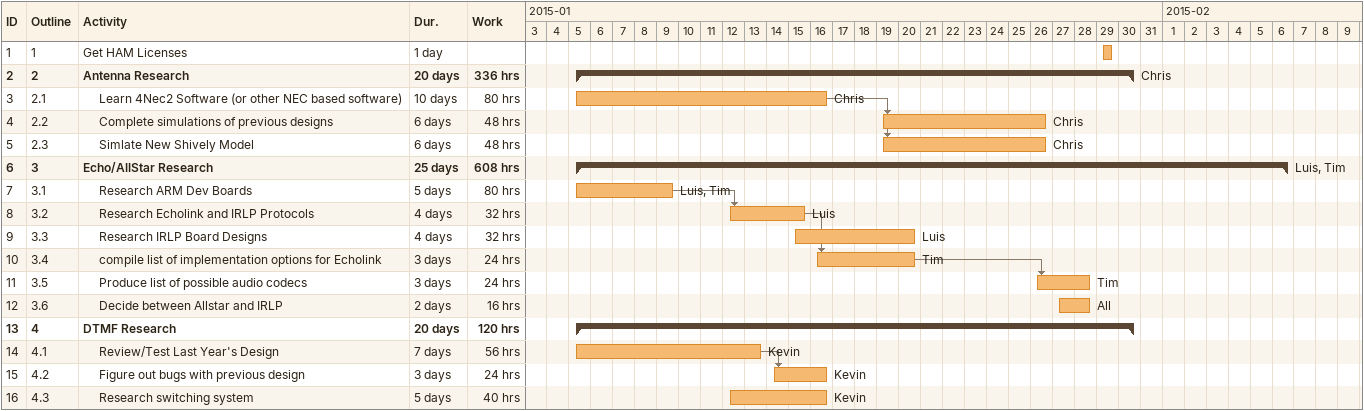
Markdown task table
| ID | WBS | Task | Duration | Start | Finish | Predecessors | Resources | Work (h) |
|---|---|---|---|---|---|---|---|---|
| 1 | 1 | Get HAM Licenses | 1d | 2015-01-29 | 2015-01-29 |  |  |  |
| 2 | 2 | **Antenna Research** | 20d | 2015-01-05 | 2015-01-30 |  | Chris | 336 |
| 3 | 2.1 | Learn 4Nec2 Software (or other NEC based software) | 10d | 2015-01-05 | 2015-01-16 |  | Chris | 80 |
| 4 | 2.2 | Complete simulations of previous designs | 6d | 2015-01-19 | 2015-01-26 | 3 | Chris | 48 |
| 5 | 2.3 | Simlate New Shively Model | 6d | 2015-01-19 | 2015-01-26 | 3 | Chris | 48 |
| 6 | 3 | **Echo/AllStar Research** | 25d | 2015-01-05 | 2015-02-06 |  | Luis, Tim | 608 |
| 7 | 3.1 | Research ARM Dev Boards | 5d | 2015-01-05 | 2015-01-09 |  | Luis, Tim | 80 |
| 8 | 3.2 | Research Echolink and IRLP Protocols | 4d | 2015-01-12 | 2015-01-15 | 7 | Luis | 32 |
| 9 | 3.3 | Research IRLP Board Designs | 4d | 2015-01-15 | 2015-01-20 |  | Luis | 32 |
| 10 | 3.4 | compile list of implementation options for Echolink | 3d | 2015-01-16 | 2015-01-20 | 8 | Tim | 24 |
| 11 | 3.5 | Produce list of possible audio codecs | 3d | 2015-01-26 | 2015-01-28 | 10 | Tim | 24 |
| 12 | 3.6 | Decide between Allstar and IRLP | 2d | 2015-01-27 | 2015-01-28 |  | All | 16 |
| 13 | 4 | **DTMF Research** | 20d | 2015-01-05 | 2015-01-30 |  |  | 120 |
| 14 | 4.1 | Review/Test Last Year's Design | 7d | 2015-01-05 | 2015-01-13 |  | Kevin | 56 |
| 15 | 4.2 | Figure out bugs with previous design | 3d | 2015-01-14 | 2015-01-16 | 14 | Kevin | 24 |
| 16 | 4.3 | Research switching system | 5d | 2015-01-12 | 2015-01-16 |  | Kevin | 40 |
